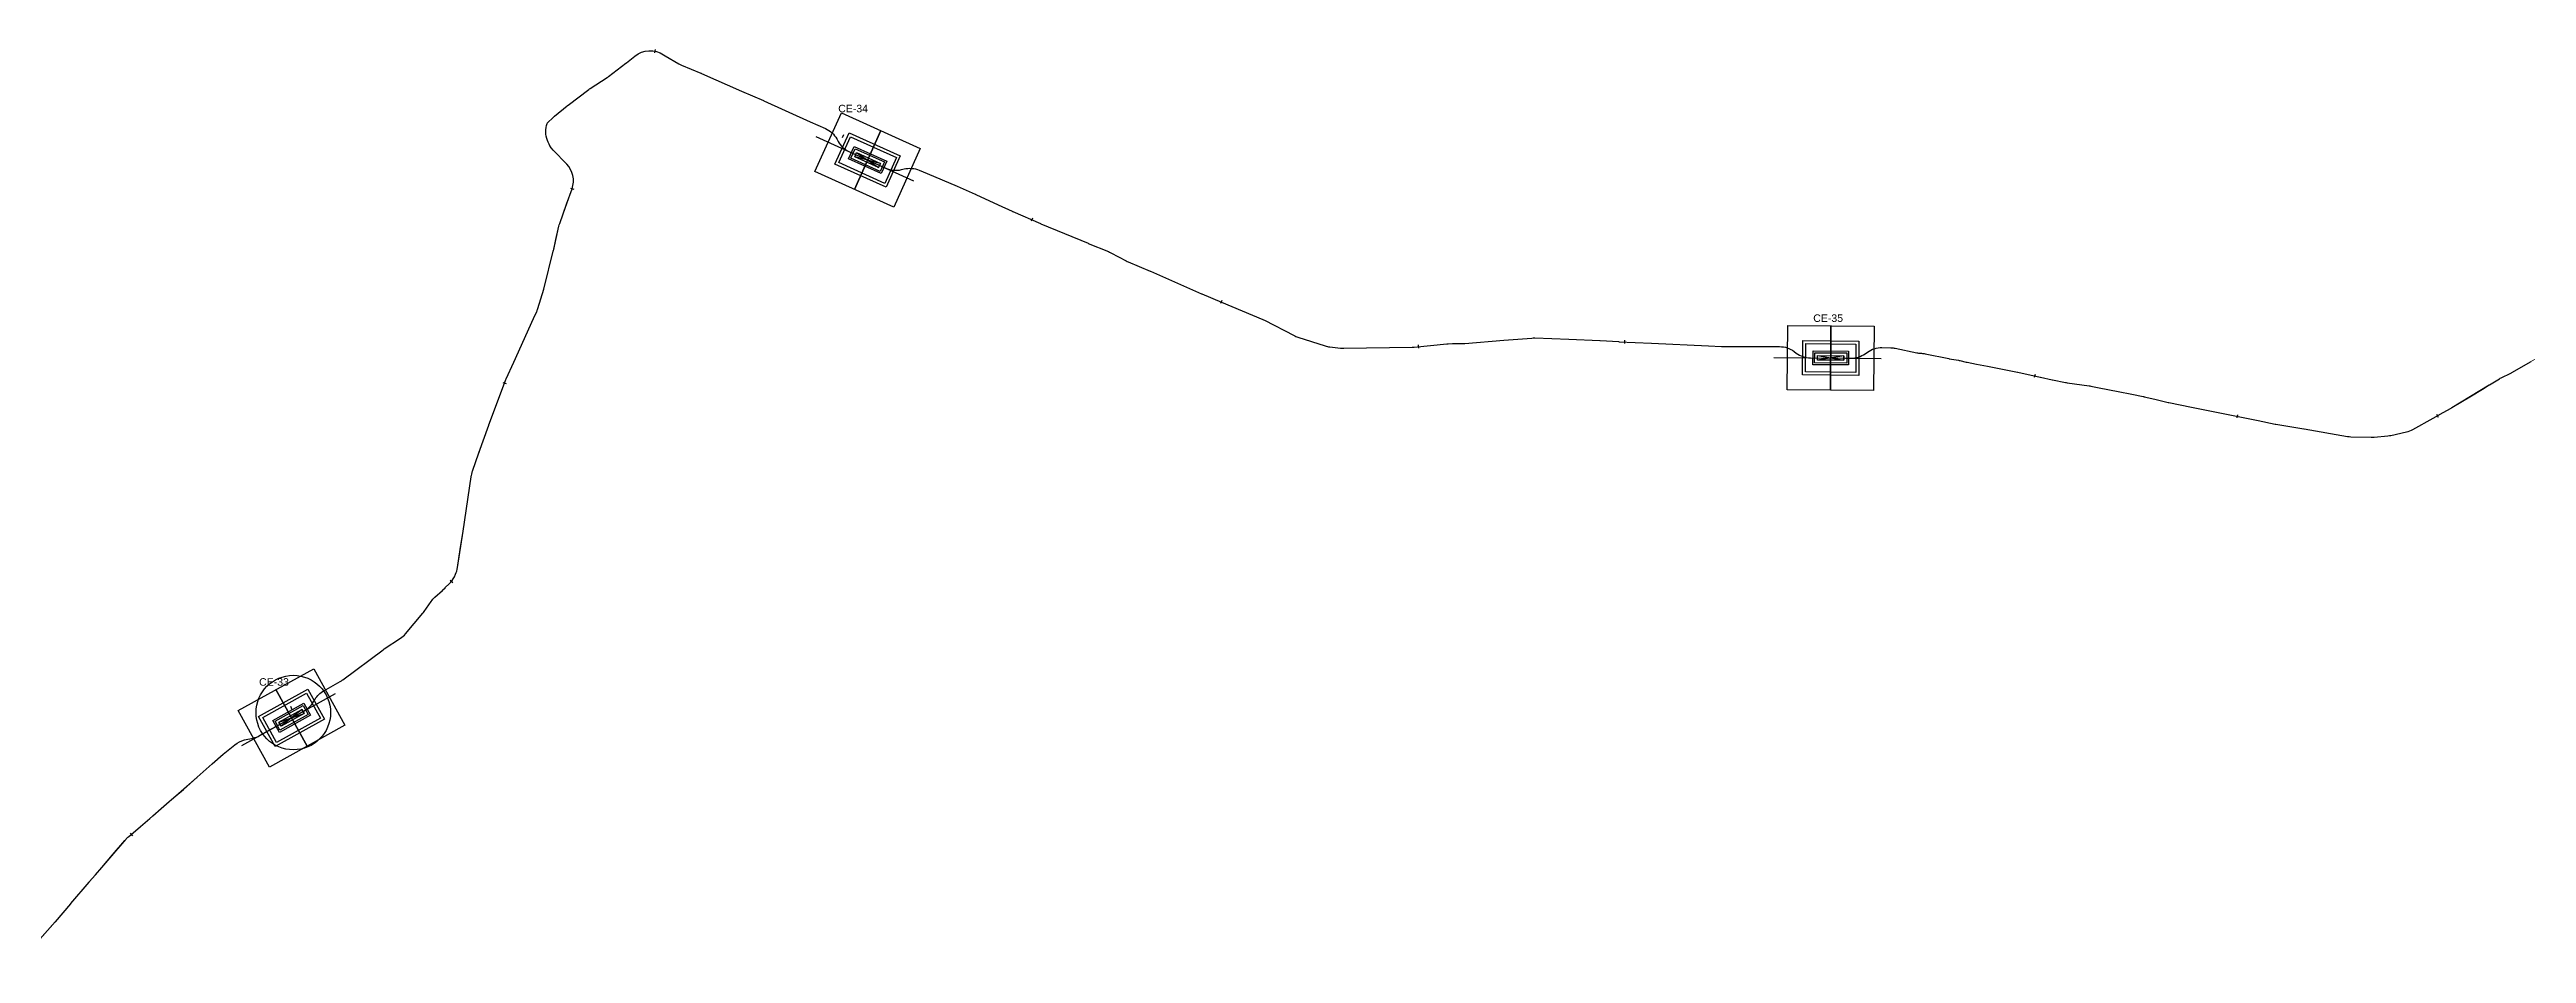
# Model space of a CAD drawing. Header units: metres. Extents: x 454908 to 510509, y 4717009 to 4730077.
# Drawn here: x 493222 to 494867, y 4724498 to 4725099 of the extents above; entities that cross this region are included whole.
import ezdxf

# ---------------------------------------------------------------- set-up
doc = ezdxf.new("R2010")
doc.units = ezdxf.units.M
doc.header["$LTSCALE"] = 0.01
doc.header["$MEASUREMENT"] = 0
doc.layers.get('0').update_dxf_attribs({"lineweight": 0})
for name, color, linetype in [('....pat directa', 5, 'Continuous'), ('10TRZ_LINEA_PK', 4, 'Continuous'), ('CE', 7, 'Continuous')]:
    doc.layers.add(name, color=color, linetype=linetype)
doc.layers.add('LEAR TRAMOS SUBTERRANEOS 2c', color=7, linetype='Continuous', lineweight=0)
doc.styles.get("Standard").update_dxf_attribs({"font": 'arial.ttf'})

# ---------------------------------------------------------------- blocks, each defined once
blk = doc.blocks.new('pkp')
at = {"layer": '10TRZ_LINEA_PK'}
blk.add_line((0, 1.125), (0, -1.125), dxfattribs=at)
blk = doc.blocks.new('lpkp')
at = {"layer": '10TRZ_LINEA_PK'}
blk.add_line((0, 1.125), (0, -1.125), dxfattribs=at)
blk = doc.blocks.new('A$Cf7c1e7a3')
at = {"color": 3}
for points in [[(17.8, 39.7), (43.2, 5.1)], [(17.8, 39.7), (43.2, 5.1)], [(43.2, 5.1), (17.8, 39.7)]]:
    blk.add_lwpolyline(points, dxfattribs=at)
at = {"layer": '10TRZ_LINEA_PK', "color": 5}
for points in [[(41, 56.6), (66.3, 22), (20, -11.9), (-5.3, 22.7)], [(38.8, 42.6), (52.4, 24.2), (22.2, 2.1), (8.7, 20.5)], [(37.4, 33), (42.7, 25.7), (23.7, 11.7), (18.3, 19.1)]]:
    blk.add_lwpolyline(points, close=True, dxfattribs=at)
at = {"layer": '10TRZ_LINEA_PK', "color": 41, "true_color": 0xf4ee51}
blk.add_lwpolyline([(0, 0), (57.5, 42.1)], dxfattribs=at)
at = {"layer": '10TRZ_LINEA_PK', "color": 1}
for points in [[(38.4, 39.8), (49.6, 24.6), (22.6, 4.9), (11.5, 20.1)], [(37.1, 31.5), (41.2, 25.9), (23.9, 13.3), (19.9, 18.8)], [(36.7, 28.7), (38.4, 26.3), (24.4, 16), (22.6, 18.4), (36.7, 28.7)]]:
    blk.add_lwpolyline(points, close=True, dxfattribs=at)
at = {"layer": '10TRZ_LINEA_PK', "color": 5}
blk.add_lwpolyline([(43.2, 5.1), (17.8, 39.7)], dxfattribs=at)
at = {"layer": '10TRZ_LINEA_PK', "color": 1}
blk.add_lwpolyline([(22.6, 18.4), (38.4, 26.3), (36.7, 28.7), (24.4, 16)], dxfattribs=at)

msp = doc.modelspace()

# ---------------------------------------------------------------- linework, layer by layer
at = {"layer": '....pat directa', "color": 7}
msp.add_lwpolyline([(493217.273, 4724509.33), (493225.788, 4724518.958, 0.00346212), (493225.933, 4724519.125), (493236.211, 4724531.076, 0.00185296), (493236.288, 4724531.166), (493248.412, 4724545.477, -0.00183181), (493248.488, 4724545.567), (493252.563, 4724550.305, -0.00021968), (493252.572, 4724550.316), (493256.783, 4724555.205), (493263.944, 4724563.518), (493272.083, 4724572.968), (493272.881, 4724573.894, -0.03795539), (493274.599, 4724575.606), (493282.466, 4724582.341, 0.00056229), (493282.493, 4724582.364), (493288.653, 4724587.661, 0.00143617), (493288.722, 4724587.721), (493290.781, 4724589.513), (493296.313, 4724594.325), (493301.619, 4724598.942), (493303.115, 4724600.243), (493305.981, 4724602.736), (493310.931, 4724607.043), (493320.003, 4724614.935, 0.00302252), (493320.148, 4724615.063), (493330.08, 4724623.917, 0.00193664), (493330.173, 4724624), (493337.291, 4724630.445), (493345.133, 4724636.738, -0.1136236), (493351.598, 4724639.86), (493357.342, 4724641.166, 0.07072783), (493361.549, 4724642.774), (493374.342, 4724649.863), (493391.276, 4724659.248, 0.13013496), (493397.185, 4724664.92), (493398.401, 4724666.916, -0.12727369), (493404.152, 4724672.499), (493415.119, 4724678.705, 0.03130607), (493416.795, 4724679.799), (493443.622, 4724699.813, -0.0151237), (493444.414, 4724700.368), (493455.137, 4724707.4, 0.07251256), (493458.592, 4724710.463), (493470.041, 4724724.033, 0.02400498), (493470.973, 4724725.253), (493475.59, 4724731.933, -0.05643907), (493477.958, 4724734.646), (493482.96, 4724739.218, 0.00413532), (493483.154, 4724739.398), (493484.797, 4724740.951, 0.00268531), (493484.922, 4724741.07), (493487.55, 4724743.607, 0.09129326), (493490.922, 4724748.32), (493491.697, 4724749.971, 0.07245574), (493493.034, 4724754.386), (493494.847, 4724766.417), (493496.682, 4724778.596, 0.00006874), (493496.682, 4724778.6), (493502.111, 4724814.698, -0.01328014), (493502.259, 4724815.535), (493502.432, 4724816.376, -0.0346271), (493503.026, 4724818.508), (493507.3, 4724830.559), (493513.857, 4724849.048, -0.00327276), (493513.928, 4724849.245), (493524.814, 4724878.707, -0.0199222), (493525.303, 4724879.884), (493530.387, 4724890.866, 0.00192004), (493530.439, 4724890.978), (493543.557, 4724919.894, 0.00161447), (493543.6, 4724919.988), (493545.657, 4724924.601, 0.03115548), (493546.353, 4724926.467), (493550.287, 4724939.42, 0.01245609), (493550.5, 4724940.188), (493556.609, 4724964.617, 0.00553492), (493556.691, 4724964.962), (493558.397, 4724972.484), (493560.385, 4724981.257, -0.02982742), (493560.917, 4724983.088), (493565.508, 4724995.976), (493569.106, 4725006.078, 0.28455599), (493565.557, 4725022.548), (493556.587, 4725031.859, -0.09777206), (493553.233, 4725037.072), (493552.806, 4725038.149, -0.18488108), (493552.678, 4725049.589), (493552.766, 4725049.829), (493556.505, 4725053.463, -0.02032907), (493557.474, 4725054.331), (493565.894, 4725061.279, -0.01139322), (493566.467, 4725061.73), (493580.314, 4725072.133, -0.01643414), (493581.175, 4725072.737), (493592.36, 4725080.042, 0.01697185), (493593.249, 4725080.666), (493604.91, 4725089.466, 0.00923965), (493605.375, 4725089.831), (493610.807, 4725094.255, -0.33105017), (493629.883, 4725095.095), (493630.907, 4725094.402), (493640.035, 4725089.175, 0.03120531), (493641.825, 4725088.294), (493654.686, 4725082.929, -0.00489467), (493654.973, 4725082.805), (493681.645, 4725071.06, 0.00098905), (493681.703, 4725071.035), (493696.276, 4725064.687, -0.00313367), (493696.459, 4725064.606), (493727.331, 4725050.694), (493737.484, 4725046.113, -0.16318708), (493744.946, 4725039.199), (493745.81, 4725037.616, 0.16318708), (493753.272, 4725030.701), (493777.447, 4725019.794, 0.16739139), (493787.824, 4725018.835), (493789.631, 4725019.277, -0.16193176), (493799.696, 4725018.455), (493804.926, 4725016.227), (493824.858, 4725007.74, -0.00003945), (493824.861, 4725007.739), (493836.853, 4725002.63, -0.00858194), (493837.354, 4725002.406), (493852.104, 4724995.516), (493861.497, 4724991.127, 0.00653931), (493861.879, 4724990.955), (493880.243, 4724982.954, 0.00446469), (493880.506, 4724982.842), (493911.821, 4724969.859, 0.00167095), (493911.92, 4724969.818), (493925.316, 4724964.369, -0.02649193), (493926.849, 4724963.648), (493937.132, 4724958.133, 0.02398434), (493938.517, 4724957.474), (493953.07, 4724951.383, -0.0046179), (493953.342, 4724951.266), (493987.207, 4724936.352, 0.00304711), (493987.386, 4724936.274), (494000.377, 4724930.741, 0.00163153), (494000.474, 4724930.7), (494027.85, 4724919.251, -0.01977223), (494028.996, 4724918.717), (494048.656, 4724908.601, 0.04068639), (494051.056, 4724907.604), (494069.28, 4724901.715, 0.05008984), (494072.406, 4724901.04), (494079.537, 4724900.236, 0.03223019), (494081.595, 4724900.137), (494127.17, 4724900.89, 0.02019883), (494128.46, 4724900.963), (494150.046, 4724903.07, -0.01455089), (494150.974, 4724903.134), (494153.855, 4724903.246, -0.01011775), (494154.502, 4724903.259), (494160.826, 4724903.25, 0.02077905), (494162.155, 4724903.303), (494187.951, 4724905.417), (494206.524, 4724906.938, -0.03028036), (494208.459, 4724906.979), (494231.078, 4724906.088, -0.00084821), (494231.132, 4724906.086), (494251.806, 4724905.202, -0.00294813), (494251.994, 4724905.193), (494264.31, 4724904.521, 0.00212459), (494264.446, 4724904.514), (494286.033, 4724903.519, -0.0008679), (494286.089, 4724903.517), (494323.877, 4724901.644, -0.0001027), (494323.884, 4724901.644), (494332.433, 4724901.217, 0.01261219), (494333.24, 4724901.197), (494358.468, 4724901.21), (494371.105, 4724901.226, -0.1618306), (494380.687, 4724898.055), (494382.166, 4724896.953, 0.15942292), (494391.597, 4724893.782), (494418.576, 4724893.563, 0.15792451), (494427.982, 4724896.526), (494429.497, 4724897.604, -0.16138982), (494439.119, 4724900.563), (494445.023, 4724900.435, -0.04600543), (494447.943, 4724900.102), (494462.166, 4724897.137, 0.03950519), (494464.671, 4724896.819), (494465.324, 4724896.788, -0.03856512), (494467.77, 4724896.481), (494483.414, 4724893.281, 0.00656728), (494483.827, 4724893.202), (494489.958, 4724892.115, -0.01496663), (494490.896, 4724891.92), (494494.947, 4724890.948, 0.01152545), (494495.668, 4724890.793), (494501.845, 4724889.609, -0.0000536), (494501.849, 4724889.609), (494509.292, 4724888.181), (494513.535, 4724887.368, -0.00268752), (494513.704, 4724887.334), (494529.034, 4724884.223, -0.00392339), (494529.28, 4724884.171), (494544.178, 4724880.904, 0.00244358), (494544.331, 4724880.871), (494552.239, 4724879.217, 0.00100084), (494552.302, 4724879.204), (494561.016, 4724877.418, 0.01585437), (494562.016, 4724877.246), (494576.812, 4724875.18, -0.01444159), (494577.723, 4724875.026), (494583.415, 4724873.893), (494596.009, 4724871.386), (494605.101, 4724869.576), (494612.653, 4724868.073, -0.00931363), (494613.236, 4724867.946), (494620.312, 4724866.261), (494629.089, 4724864.171, 0.00879455), (494629.639, 4724864.05), (494644.693, 4724861.021, 0.00007801), (494644.698, 4724861.02), (494656.805, 4724858.588, -0.00028271), (494656.823, 4724858.584), (494688.874, 4724852.108, -0.00020503), (494688.887, 4724852.105), (494700.281, 4724849.793, 0.0082256), (494700.798, 4724849.697), (494719.384, 4724846.558, -0.00071951), (494719.43, 4724846.55), (494748.195, 4724841.607, 0.03501668), (494750.422, 4724841.383), (494764.025, 4724840.973, 0.03227251), (494766.087, 4724841.043), (494775.111, 4724841.939, 0.030942), (494777.064, 4724842.255), (494787.488, 4724844.615, 0.07137339), (494791.733, 4724846.237), (494805.125, 4724853.686), (494811.822, 4724857.411, 0.00019284), (494811.832, 4724857.417), (494817.116, 4724860.361, 0.01007501), (494817.673, 4724860.686), (494829.459, 4724867.891), (494838.985, 4724873.714), (494842.454, 4724875.835, -0.00157788), (494842.54, 4724875.887), (494849.193, 4724879.897, -0.02118884), (494850.383, 4724880.547), (494856.676, 4724883.646, 0.01506012), (494857.528, 4724884.098), (494870.277, 4724891.361)], format="xyb", dxfattribs=at)
at = {"layer": '....pat directa'}
msp.add_circle((493383.957, 4724658.055), 24.754, dxfattribs=at)
at = {"layer": 'LEAR TRAMOS SUBTERRANEOS 2c'}
msp.add_lwpolyline([(493207.242, 4724497.988), (493225.788, 4724518.958, 0.00346212), (493225.933, 4724519.125), (493236.211, 4724531.076, 0.00185296), (493236.288, 4724531.166), (493248.412, 4724545.477, -0.00183181), (493248.488, 4724545.567), (493252.563, 4724550.305, -0.00021968), (493252.572, 4724550.316), (493272.881, 4724573.894, -0.03795539), (493274.599, 4724575.606), (493282.466, 4724582.341, 0.00056229), (493282.493, 4724582.364), (493288.653, 4724587.661, 0.00143617), (493288.722, 4724587.721), (493320.003, 4724614.935, 0.00302252), (493320.148, 4724615.063), (493330.08, 4724623.917, 0.00193664), (493330.173, 4724624), (493337.291, 4724630.445), (493345.133, 4724636.738, -0.1136236), (493351.598, 4724639.86), (493357.342, 4724641.166, 0.07072783), (493361.549, 4724642.774), (493391.276, 4724659.248, 0.13013496), (493397.185, 4724664.92), (493398.401, 4724666.916, -0.12727369), (493404.152, 4724672.499), (493415.119, 4724678.705, 0.03130607), (493416.795, 4724679.799), (493443.622, 4724699.813, -0.0151237), (493444.414, 4724700.368), (493455.137, 4724707.4, 0.07251256), (493458.592, 4724710.463), (493470.041, 4724724.033, 0.02400498), (493470.973, 4724725.253), (493475.59, 4724731.933, -0.05643907), (493477.958, 4724734.646), (493482.96, 4724739.218, 0.00413532), (493483.154, 4724739.398), (493484.797, 4724740.951, 0.00268531), (493484.922, 4724741.07), (493487.55, 4724743.607, 0.09129326), (493490.922, 4724748.32), (493491.697, 4724749.971, 0.07245574), (493493.034, 4724754.386), (493496.682, 4724778.596, 0.00006874), (493496.682, 4724778.6), (493502.111, 4724814.698, -0.01328014), (493502.259, 4724815.535), (493502.432, 4724816.376, -0.0346271), (493503.026, 4724818.508), (493513.857, 4724849.048, -0.00327276), (493513.928, 4724849.245), (493524.814, 4724878.707, -0.0199222), (493525.303, 4724879.884), (493530.387, 4724890.866, 0.00192004), (493530.439, 4724890.978), (493543.557, 4724919.894, 0.00161447), (493543.6, 4724919.988), (493545.657, 4724924.601, 0.03115548), (493546.353, 4724926.467), (493550.287, 4724939.42, 0.01245609), (493550.5, 4724940.188), (493556.609, 4724964.617, 0.00553492), (493556.691, 4724964.962), (493560.385, 4724981.257, -0.02982742), (493560.917, 4724983.088), (493569.106, 4725006.078, 0.28455599), (493565.557, 4725022.548), (493556.587, 4725031.859, -0.09777206), (493553.233, 4725037.072), (493552.806, 4725038.149, -0.18488108), (493552.678, 4725049.589), (493552.766, 4725049.829), (493556.505, 4725053.463, -0.02032907), (493557.474, 4725054.331), (493565.894, 4725061.279, -0.01139322), (493566.467, 4725061.73), (493580.314, 4725072.133, -0.01643414), (493581.175, 4725072.737), (493592.36, 4725080.042, 0.01697185), (493593.249, 4725080.666), (493604.91, 4725089.466, 0.00923965), (493605.375, 4725089.831), (493610.807, 4725094.255, -0.33105017), (493629.883, 4725095.095), (493630.907, 4725094.402), (493640.035, 4725089.175, 0.03120531), (493641.825, 4725088.294), (493654.686, 4725082.929, -0.00489467), (493654.973, 4725082.805), (493681.645, 4725071.06, 0.00098905), (493681.703, 4725071.035), (493696.276, 4725064.687, -0.00313367), (493696.459, 4725064.606), (493727.331, 4725050.694), (493737.484, 4725046.113, -0.16318708), (493744.946, 4725039.199), (493745.81, 4725037.616, 0.16318708), (493753.272, 4725030.701), (493777.447, 4725019.794, 0.16739139), (493787.824, 4725018.835), (493789.631, 4725019.277, -0.16193176), (493799.696, 4725018.455), (493824.858, 4725007.74, -0.00003945), (493824.861, 4725007.739), (493836.853, 4725002.63, -0.00858194), (493837.354, 4725002.406), (493861.497, 4724991.127, 0.00653931), (493861.879, 4724990.955), (493880.243, 4724982.954, 0.00446469), (493880.506, 4724982.842), (493911.821, 4724969.859, 0.00167095), (493911.92, 4724969.818), (493925.316, 4724964.369, -0.02649193), (493926.849, 4724963.648), (493937.132, 4724958.133, 0.02398434), (493938.517, 4724957.474), (493953.07, 4724951.383, -0.0046179), (493953.342, 4724951.266), (493987.207, 4724936.352, 0.00304711), (493987.386, 4724936.274), (494000.377, 4724930.741, 0.00163153), (494000.474, 4724930.7), (494027.85, 4724919.251, -0.01977223), (494028.996, 4724918.717), (494048.656, 4724908.601, 0.04068639), (494051.056, 4724907.604), (494069.28, 4724901.715, 0.05008984), (494072.406, 4724901.04), (494079.537, 4724900.236, 0.03223019), (494081.595, 4724900.137), (494127.17, 4724900.89, 0.02019883), (494128.46, 4724900.963), (494150.046, 4724903.07, -0.01455089), (494150.974, 4724903.134), (494153.855, 4724903.246, -0.01011775), (494154.502, 4724903.259), (494160.826, 4724903.25, 0.02077905), (494162.155, 4724903.303), (494206.524, 4724906.938, -0.03028036), (494208.459, 4724906.979), (494231.078, 4724906.088, -0.00084821), (494231.132, 4724906.086), (494251.806, 4724905.202, -0.00294813), (494251.994, 4724905.193), (494264.31, 4724904.521, 0.00212459), (494264.446, 4724904.514), (494286.033, 4724903.519, -0.0008679), (494286.089, 4724903.517), (494323.877, 4724901.644, -0.0001027), (494323.884, 4724901.644), (494332.433, 4724901.217, 0.01261219), (494333.24, 4724901.197), (494358.468, 4724901.21), (494371.105, 4724901.226, -0.1618306), (494380.687, 4724898.055), (494382.166, 4724896.953, 0.15942292), (494391.597, 4724893.782), (494418.576, 4724893.563, 0.15792451), (494427.982, 4724896.526), (494429.497, 4724897.604, -0.16138982), (494439.119, 4724900.563), (494445.023, 4724900.435, -0.04600543), (494447.943, 4724900.102), (494462.166, 4724897.137, 0.03950519), (494464.671, 4724896.819), (494465.324, 4724896.788, -0.03856512), (494467.77, 4724896.481), (494483.414, 4724893.281, 0.00656728), (494483.827, 4724893.202), (494489.958, 4724892.115, -0.01496663), (494490.896, 4724891.92), (494494.947, 4724890.948, 0.01152545), (494495.668, 4724890.793), (494501.845, 4724889.609, -0.0000536), (494501.849, 4724889.609), (494513.535, 4724887.368, -0.00268752), (494513.704, 4724887.334), (494529.034, 4724884.223, -0.00392339), (494529.28, 4724884.171), (494544.178, 4724880.904, 0.00244358), (494544.331, 4724880.871), (494552.239, 4724879.217, 0.00100084), (494552.302, 4724879.204), (494561.016, 4724877.418, 0.01585437), (494562.016, 4724877.246), (494576.812, 4724875.18, -0.01444159), (494577.723, 4724875.026), (494612.653, 4724868.073, -0.00931363), (494613.236, 4724867.946), (494629.089, 4724864.171, 0.00879455), (494629.639, 4724864.05), (494644.693, 4724861.021, 0.00007801), (494644.698, 4724861.02), (494656.805, 4724858.588, -0.00028271), (494656.823, 4724858.584), (494688.874, 4724852.108, -0.00020503), (494688.887, 4724852.105), (494700.281, 4724849.793, 0.0082256), (494700.798, 4724849.697), (494719.384, 4724846.558, -0.00071951), (494719.43, 4724846.55), (494748.195, 4724841.607, 0.03501668), (494750.422, 4724841.383), (494764.025, 4724840.973, 0.03227251), (494766.087, 4724841.043), (494775.111, 4724841.939, 0.030942), (494777.064, 4724842.255), (494787.488, 4724844.615, 0.07137339), (494791.733, 4724846.237), (494811.822, 4724857.411, 0.00019284), (494811.832, 4724857.417), (494817.116, 4724860.361, 0.01007501), (494817.673, 4724860.686), (494842.454, 4724875.835, -0.00157788), (494842.54, 4724875.887), (494849.193, 4724879.897, -0.02118884), (494850.383, 4724880.547), (494856.676, 4724883.646, 0.01506012), (494857.528, 4724884.098), (494886.442, 4724900.571, 0.0050392)], format="xyb", dxfattribs=at)

# ---------------------------------------------------------------- block references
at = {"layer": '10TRZ_LINEA_PK'}
for name, p, rotation in [('lpkp', (493624.048, 4725097.537), 348.5132821813269), ('pkp', (493748.899, 4725040.946), 335.6064606759928), ('lpkp', (493569.139, 4725006.172), 70.93032516345049), ('lpkp', (493874.386, 4724985.506), 336.4576233898658), ('lpkp', (494000.163, 4724930.832), 336.929476915313), ('lpkp', (494268.087, 4724904.346), 357.3622775730986), ('lpkp', (494131.192, 4724901.23), 5.574839236569556), ('pkp', (494405.21, 4724901.297), 358.7607117537212), ('lpkp', (493524.187, 4724877.01), 69.72188919170462), ('lpkp', (494540.534, 4724881.703), 347.6287744181647), ('lpkp', (494675.051, 4724854.901), 348.576022825598), ('lpkp', (494808.023, 4724855.298), 29.08396940885895), ('lpkp', (493489.028, 4724745.245), 52.07537018553562), ('pkp', (493382.613, 4724661.232), 21.72280085218811), ('lpkp', (493276.337, 4724577.094), 40.56484409463798)]:
    msp.add_blockref(name, p, dxfattribs=dict(at, rotation=rotation))
at = {"layer": '10TRZ_LINEA_PK', "color": 1}
for p, rotation in [((493730.938, 4725040.777), 299.4917981901847), ((494367.227, 4724893.98), 323.3104090834776), ((493349.716, 4724636.215), 352.771201145967)]:
    msp.add_blockref('A$Cf7c1e7a3', p, dxfattribs=dict(at, rotation=rotation))

# ---------------------------------------------------------------- texts
at = {"layer": 'CE', "char_height": 5, "attachment_point": 1}
for s, width, heights, insert in [('CE-34', 18.40819, [0], (493745.88, 4725061.931)), ('CE-35', 32.36131, [4.658], (494393.449, 4724922.639)), ('CE-33', 18.40819, [0], (493361.252, 4724680.912))]:
    msp.add_mtext_dynamic_manual_height_columns(s, width=width, gutter_width=204.745, heights=heights, dxfattribs=dict(at, insert=insert))

doc.saveas('drawing.dxf')
